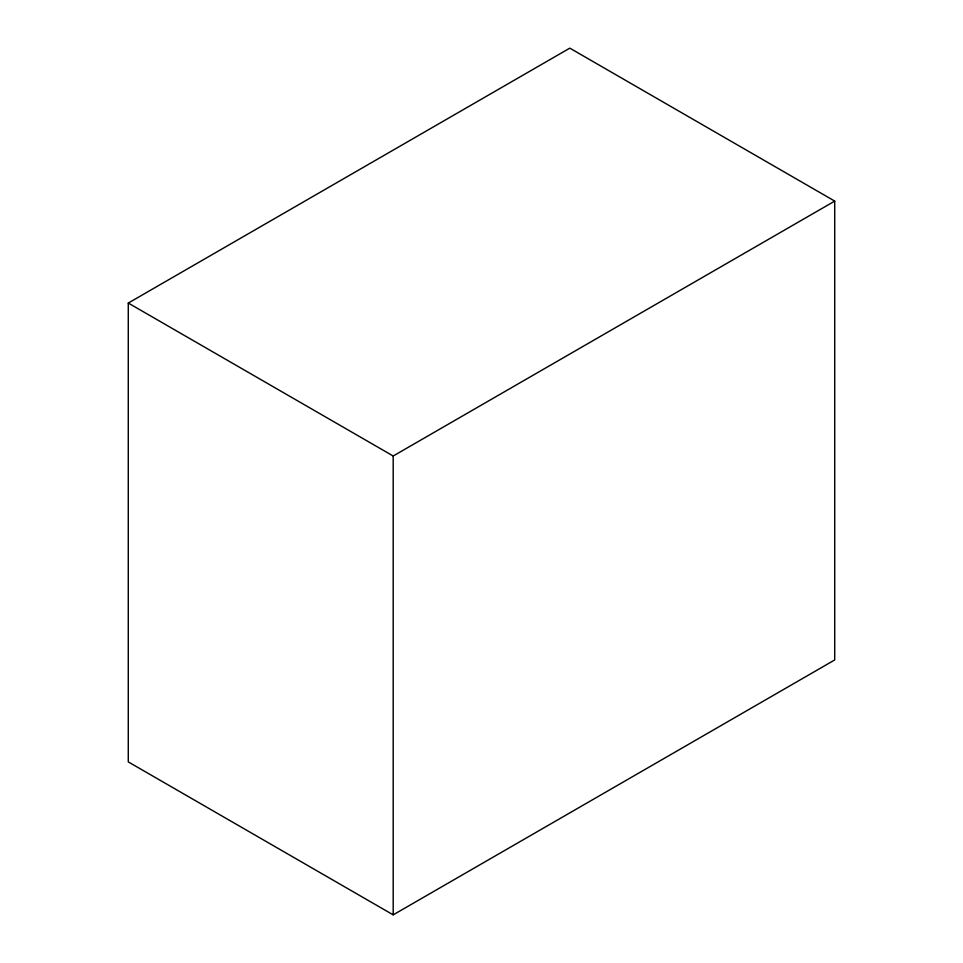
<?xml version="1.0" encoding="UTF-8"?>
<svg xmlns="http://www.w3.org/2000/svg" width="963" height="963" viewBox="0 0 963 963"><rect width="100%" height="100%" fill="white"/><g stroke="black" fill="none" stroke-linecap="round" stroke-linejoin="round"><path stroke-width="1.44" d="M128.284 303.056L569.807 48.15L834.716 201.098L834.716 659.944L393.193 914.85L128.284 761.902L128.284 303.056L393.193 456.005L834.716 201.098M393.193 456.005L393.193 914.85"/></g></svg>
